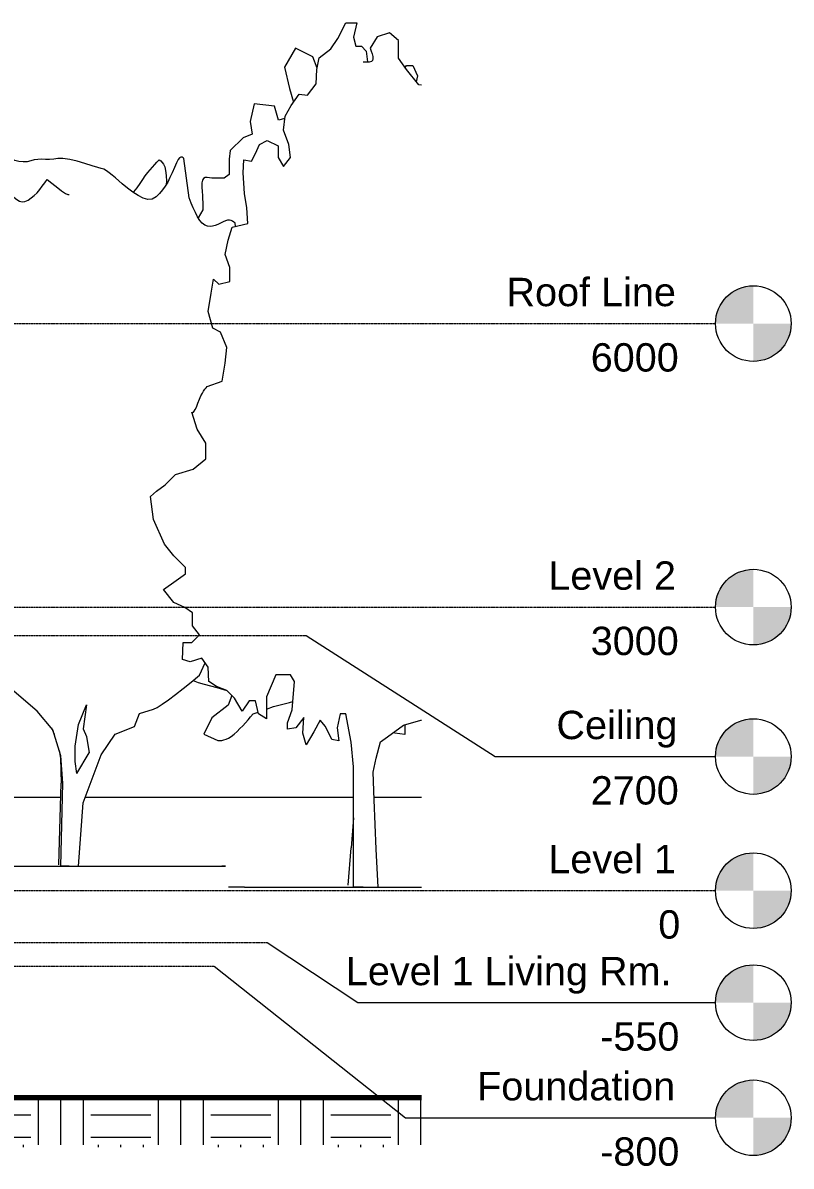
# Model space of a CAD drawing. Header units: millimetres. Extents: x -24070 to 93572, y -3360 to 13033.
# Drawn here: x 19096 to 27228, y -2915 to 9182 of the extents above; entities that cross this region are included whole.
import ezdxf

# ---------------------------------------------------------------- set-up
doc = ezdxf.new("R2010")
doc.units = ezdxf.units.MM
doc.linetypes.add('Dash - Tight', pattern=[4.5, 3, -1.5])
for name, color, linetype, lineweight in [('A-FLOR-LEVL', 51, 'Continuous', 9), ('C-TOPO', 7, 'Continuous', 9), ('L-PLNT', 71, 'Continuous', 9)]:
    doc.layers.add(name, color=color, linetype=linetype, lineweight=lineweight)
doc.styles.add('Arial', font='arial.ttf', dxfattribs={"height": 299.9999999999997})

# ---------------------------------------------------------------- blocks, each defined once
blk = doc.blocks.new('RPC Tree - Deciduous - Honey Locust - 25_-V28-West')
at = {"layer": 'L-PLNT'}
for p, q in [((18745.25745185493, 7865.786770775057), (18719.55996280622, 7825.985130455236)), ((18774.01795062073, 7880.391693260412), (18745.25745185493, 7865.786770775057)), ((18804.38711420906, 7875.616403343419), (18774.01795062073, 7880.391693260412)), ((18834.92058005992, 7857.328566124179), (18804.38711420906, 7875.616403343419)), ((18697.48548083632, 7777.394491722323), (18678.31382693585, 7738.100959923009)), ((18719.55996280622, 7825.985130455236), (18697.48548083632, 7777.394491722323)), ((18864.16185591606, 7831.369685508947), (18834.92058005992, 7857.328566124179)), ((18890.66669529114, 7803.607426597814), (18864.16185591606, 7831.369685508947)), ((18912.98255243229, 7779.858294822911), (18890.66669529114, 7803.607426597814)), ((18937.92741988425, 7760.325766136386), (18912.98255243229, 7779.858294822911)), ((18971.57467767745, 7742.190245201327), (18937.92741988425, 7760.325766136386)), ((19011.34406643731, 7726.899318077306), (18971.57467767745, 7742.190245201327)), ((19465.61678894222, 7745.263894798497), (19422.24919659328, 7738.532910301427)), ((19520.12851886027, 7747.371905662755), (19465.61678894222, 7745.263894798497)), ((19591.55757813513, 7736.780110313634), (19520.12851886027, 7747.371905662755)), ((20755.66469508539, 7754.661576988438), (20740.06323474948, 7735.840632774572)), ((20769.01037995692, 7762.205302574376), (20755.66469508539, 7754.661576988438)), ((20780.66429126699, 7761.265825035312), (20769.01037995692, 7762.205302574376)), ((20791.19031484486, 7754.661576988438), (20780.66429126699, 7761.265825035312)), ((20801.15245259347, 7745.263894798497), (20791.19031484486, 7754.661576988438)), ((20856.41581748218, 7330.075865318515), (20801.15245259347, 7745.263894798497)), ((18633.36157524773, 7641.555690147618), (18620.95504234092, 7605.081172325351)), ((18646.73366687639, 7673.610710289217), (18633.36157524773, 7641.555690147618)), ((18661.55615689526, 7704.648932029942), (18646.73366687639, 7673.610710289217)), ((18678.31382693585, 7738.100959923009), (18661.55615689526, 7704.648932029942)), ((19054.65927329359, 7715.850573875646), (19011.34406643731, 7726.899318077306)), ((19098.93809463796, 7710.414859153966), (19054.65927329359, 7715.850573875646)), ((19141.60828017822, 7712.065921165685), (19098.93809463796, 7710.414859153966)), ((19180.08951250297, 7722.200767662267), (19141.60828017822, 7712.065921165685)), ((19216.69032255402, 7733.147773887853), (19180.08951250297, 7722.200767662267)), ((19255.22433937461, 7737.87248549674), (19216.69032255402, 7733.147773887853)), ((19295.3689652515, 7738.532910301427), (19255.22433937461, 7737.87248549674)), ((19336.80377885251, 7737.389956810216), (19295.3689652515, 7738.532910301427)), ((19379.20415117537, 7736.653373863439), (19336.80377885251, 7737.389956810216)), ((19422.24919659328, 7738.532910301427), (19379.20415117537, 7736.653373863439)), ((19672.00938379196, 7717.730110313634), (19591.55757813513, 7736.780110313634)), ((19753.58883777906, 7694.412928917148), (19672.00938379196, 7717.730110313634)), ((19828.40231472928, 7671.12132735465), (19753.58883777906, 7694.412928917148)), ((19888.55236609934, 7652.045747520665), (19828.40231472928, 7671.12132735465)), ((19926.14714389997, 7641.453952171542), (19888.55236609934, 7652.045747520665)), ((19951.44293103769, 7632.817851402501), (19926.14714389997, 7641.453952171542)), ((19979.63751268522, 7617.527505638341), (19951.44293103769, 7632.817851402501)), ((20417.52116255286, 7597.563026573397), (20442.55207809791, 7628.423933555821)), ((20442.55207809791, 7628.423933555821), (20467.09702268564, 7656.871615745763)), ((20467.09702268564, 7656.871615745763), (20491.27801966739, 7683.516500999669)), ((20491.27801966739, 7683.516500999669), (20515.21602536512, 7708.916113426427)), ((20515.21602536512, 7708.916113426427), (20539.0333255335, 7733.732040550448)), ((20539.0333255335, 7733.732040550448), (20555.28238901131, 7720.956076194982)), ((20555.28238901131, 7720.956076194982), (20570.86354856002, 7705.665149070958)), ((20570.86354856002, 7705.665149070958), (20585.1086378472, 7685.319879295567)), ((20585.1086378472, 7685.319879295567), (20597.35123409058, 7657.405304100255)), ((20597.35123409058, 7657.405304100255), (20606.92187055182, 7619.432040550449)), ((20699.83744436742, 7652.985806419591), (20676.55597046759, 7596.394493248202)), ((20721.64211311991, 7702.896713402013), (20699.83744436742, 7652.985806419591)), ((20740.06323474948, 7735.840632774572), (20721.64211311991, 7702.896713402013)), ((18597.56614227086, 7515.368625023107), (18586.09876132877, 7477.472100975253)), ((18609.03131781345, 7560.732716514806), (18597.56614227086, 7515.368625023107)), ((18620.95504234092, 7605.081172325351), (18609.03131781345, 7560.732716514806)), ((19326.82218864575, 7489.206849815585), (19352.17723789762, 7526.138316490392)), ((19352.17723789762, 7526.138316490392), (19484.05013307286, 7422.353953697421)), ((20010.25008273381, 7596.67412734244), (19979.63751268522, 7617.527505638341)), ((20042.79585955196, 7571.400670006017), (20010.25008273381, 7596.67412734244)), ((20076.79200574189, 7542.775091697909), (20042.79585955196, 7571.400670006017)), ((20111.75582899793, 7511.939764549474), (20076.79200574189, 7542.775091697909)), ((20147.20037130747, 7480.012062217931), (20111.75582899793, 7511.939764549474)), ((20336.80292016999, 7483.719975425939), (20365.5163165059, 7526.138316490392)), ((20365.5163165059, 7526.138316490392), (20391.88330811782, 7563.679629661779)), ((20391.88330811782, 7563.679629661779), (20417.52116255286, 7597.563026573397)), ((20606.92187055182, 7619.432040550449), (20613.15552393304, 7568.810130455234)), ((20613.15552393304, 7568.810130455234), (20615.38122312768, 7503.075189354161)), ((20615.38122312768, 7503.075189354161), (20614.56433435688, 7472.596928795766)), ((20653.4347942891, 7544.858104088048), (20629.50818299959, 7497.766211082677)), ((20676.55597046759, 7596.394493248202), (20653.4347942891, 7544.858104088048)), ((18517.67844733601, 7380.367563011388), (18489.29518795784, 7364.670265342928)), ((18540.42238412688, 7398.503083946446), (18517.67844733601, 7380.367563011388)), ((18558.65685931481, 7420.042466881016), (18540.42238412688, 7398.503083946446)), ((18573.50569805398, 7446.051925804354), (18558.65685931481, 7420.042466881016)), ((18586.09876132877, 7477.472100975253), (18573.50569805398, 7446.051925804354)), ((18735.02287133064, 7357.990440513827), (18758.67809371213, 7394.66785292838)), ((18758.67809371213, 7394.66785292838), (18781.48339172497, 7426.925767662266)), ((18781.48339172497, 7426.925767662266), (18803.86377709275, 7456.948935081698)), ((18803.86377709275, 7456.948935081698), (18810.05465873205, 7468.9121583483)), ((18810.05465873205, 7468.9121583483), (18817.7038031144, 7478.563894798497)), ((18817.7038031144, 7478.563894798497), (18828.26649907849, 7483.593238975741)), ((18828.26649907849, 7483.593238975741), (18843.20100936741, 7481.637544395665)), ((18843.20100936741, 7481.637544395665), (18863.96257908594, 7470.410904075839)), ((18863.96257908594, 7470.410904075839), (18892.00794029108, 7447.57625136588)), ((18892.00794029108, 7447.57625136588), (18928.79543738829, 7410.822099449376)), ((18928.79543738829, 7410.822099449376), (18967.32403008405, 7369.953663780429)), ((19216.90453523575, 7355.501057579257), (19246.50909699617, 7385.396907188632)), ((19246.50909699617, 7385.396907188632), (19274.41385375317, 7418.112352134923)), ((19274.41385375317, 7418.112352134923), (19301.04222094344, 7452.960806419591)), ((19301.04222094344, 7452.960806419591), (19326.82218864575, 7489.206849815585)), ((19484.05013307286, 7422.353953697421), (19504.95309444951, 7405.259648277502)), ((19504.95309444951, 7405.259648277502), (19526.34154024397, 7389.511772300936)), ((19526.34154024397, 7389.511772300936), (19548.70141681327, 7376.354435875155)), ((20204.31772269432, 7433.606173851232), (20147.20037130747, 7480.012062217931)), ((20260.70891727839, 7390.527989341952), (20204.31772269432, 7433.606173851232)), ((20315.64965543542, 7354.104049827792), (20260.70891727839, 7390.527989341952)), ((20265.91444181815, 7387.076894265037), (20270.99788967282, 7392.991792442538)), ((20270.99788967282, 7392.991792442538), (20304.93145608761, 7438.05125136588)), ((20304.93145608761, 7438.05125136588), (20336.80292016999, 7483.719975425939)), ((20575.37282191673, 7414.428856041173), (20543.22865995434, 7377.014860679843)), ((20603.8107519877, 7454.485131981114), (20575.37282191673, 7414.428856041173)), ((20629.50818299959, 7497.766211082677), (20603.8107519877, 7454.485131981114)), ((18312.60194639987, 7369.547293235997), (18288.1419146518, 7367.293713581246)), ((18347.94103579136, 7366.144012596349), (18312.60194639987, 7369.547293235997)), ((18384.40592358921, 7360.124031212072), (18347.94103579136, 7366.144012596349)), ((18420.87278463924, 7355.323161461093), (18384.40592358921, 7360.124031212072)), ((18456.21187403073, 7355.552217247226), (18420.87278463924, 7355.323161461093)), ((18489.29518795784, 7364.670265342928), (18456.21187403073, 7355.552217247226)), ((18654.7097796811, 7199.11351027701), (18683.46446080675, 7262.435807945468)), ((18683.46446080675, 7262.435807945468), (18710.09280032471, 7314.658201744296)), ((18710.09280032471, 7314.658201744296), (18735.02287133064, 7357.990440513827)), ((18967.32403008405, 7369.953663780429), (19000.75163334958, 7336.7812699816)), ((19000.75163334958, 7336.7812699816), (19030.781151489, 7311.864186241366)), ((19030.781151489, 7311.864186241366), (19059.11082669644, 7295.836676170567)), ((19059.11082669644, 7295.836676170567), (19087.4390149517, 7289.258007957677)), ((19087.4390149517, 7289.258007957677), (19117.46853889645, 7292.788606407384)), ((19117.46853889645, 7292.788606407384), (19150.89767284805, 7307.012738182287)), ((19150.89767284805, 7307.012738182287), (19185.17520628757, 7329.135806419591)), ((19185.17520628757, 7329.135806419591), (19216.90453523575, 7355.501057579257)), ((19548.70141681327, 7376.354435875155), (19572.51825367577, 7367.134068443517)), ((19572.51825367577, 7367.134068443517), (19585.23606599062, 7365.177986018868)), ((20368.41581165166, 7327.688220360019), (20315.64965543542, 7354.104049827792)), ((20418.28326041332, 7314.582043602209), (20368.41581165166, 7327.688220360019)), ((20464.52363951814, 7318.112642051913), (20418.28326041332, 7314.582043602209)), ((20506.41485474135, 7341.6071382067), (20464.52363951814, 7318.112642051913)), ((20543.22865995434, 7377.014860679843), (20506.41485474135, 7341.6071382067)), ((20878.16767272039, 7275.973935081701), (20856.41581748218, 7330.075865318515)), ((20900.15898791452, 7223.497487022616), (20878.16767272039, 7275.973935081701)), ((18623.40540711179, 7122.507139732579), (18654.7097796811, 7199.11351027701)), ((20922.635142777, 7174.221425010897), (20900.15898791452, 7223.497487022616)), ((20945.83757051591, 7129.822390892245), (20922.635142777, 7174.221425010897)), ((18564.2788473652, 6989.157139732577), (18592.32416483646, 7047.755307152012)), ((18592.32416483646, 7047.755307152012), (18623.40540711179, 7122.507139732579)), ((20970.00549893984, 7091.849708702306), (20945.83757051591, 7129.822390892245)), ((20995.3803612569, 7061.953859092931), (20970.00549893984, 7091.849708702306)), ((21022.20765325316, 7041.76090560172), (20995.3803612569, 7061.953859092931)), ((21049.83829103458, 7030.965634300448), (21022.20765325316, 7041.76090560172)), ((21077.47101814185, 7027.435035850744), (21049.83829103458, 7030.965634300448)), ((21105.1016559233, 7029.949417259435), (21077.47101814185, 7027.435035850744)), ((21132.7342669569, 7037.315828087069), (21105.1016559233, 7029.949417259435)), ((21160.36699406417, 7048.313993980624), (21132.7342669569, 7037.315828087069)), ((21187.99763184561, 7061.724803306796), (21160.36699406417, 7048.313993980624)), ((21215.63024287923, 7076.355305626132), (21187.99763184561, 7061.724803306796)), ((21241.38246065756, 7087.811001732089), (21215.63024287923, 7076.355305626132)), ((21263.75113131298, 7093.221136619784), (21241.38246065756, 7087.811001732089)), ((21283.30002460108, 7093.601927330235), (21263.75113131298, 7093.221136619784)), ((21300.59325849845, 7089.944592430331), (21283.30002460108, 7093.601927330235)), ((21316.19471883437, 7083.238606407383), (21300.59325849845, 7089.944592430331)), ((21330.66829143809, 7074.526347496249), (21316.19471883437, 7083.238606407383)), ((21344.57797821255, 7064.82403273795), (21330.66829143809, 7074.526347496249)), ((21347.47727967723, 7028.36132750961), (21344.57797821255, 7064.82403273795)), ((18494.71029718365, 6873.841504051425), (18515.83568911186, 6905.819784691073)), ((18515.83568911186, 6905.819784691073), (18538.90391525603, 6943.056465294103)), ((18538.90391525603, 6943.056465294103), (18564.2788473652, 6989.157139732577)), ((18285.61065984748, 6781.257297698895), (18297.29508610135, 6777.829341270663)), ((18297.29508610135, 6777.829341270663), (18330.15707900052, 6768.406079246739)), ((18414.65855924558, 6767.186967613437), (18437.32172212422, 6783.188897850253)), ((18437.32172212422, 6783.188897850253), (18456.82983489461, 6811.103473045566)), ((18456.82983489461, 6811.103473045566), (18475.16247404345, 6843.488705589511)), ((18475.16247404345, 6843.488705589511), (18494.71029718365, 6873.841504051425)), ((18330.15707900052, 6768.406079246739), (18360.83325220507, 6762.005307152012)), ((18360.83325220507, 6762.005307152012), (18389.08193225296, 6760.862353660799)), ((18389.08193225296, 6760.862353660799), (18414.65855924558, 6767.186967613437)), ((17921.80306019677, 5930.207241966464), (17921.21682595608, 5935.061230049815)), ((17936.53875042809, 5825.228766014316), (17921.80306019677, 5930.207241966464)), ((17957.09856991837, 5692.412454368808), (17936.53875042809, 5825.228766014316)), ((17976.26730191692, 5564.066218712067), (17957.09856991837, 5692.412454368808)), ((17988.02226531517, 5470.64517684195), (17976.26730191692, 5564.066218712067)), ((17995.16086029545, 5404.630601646637), (17988.02226531517, 5470.64517684195)), ((18000.48046962375, 5358.606085350253), (17995.16086029545, 5404.630601646637)), ((18006.77832435175, 5325.077899315094), (18000.48046962375, 5358.606085350253)), ((18016.83659365803, 5296.604637291169), (18006.77832435175, 5325.077899315094)), ((18033.45249698374, 5265.692570640778), (18016.83659365803, 5296.604637291169)), ((18053.72192346139, 5228.380313255526), (18033.45249698374, 5265.692570640778)), ((18072.42130918511, 5186.013131859039), (18053.72192346139, 5228.380313255526)), ((18088.81119578049, 5139.200872947907), (18072.42130918511, 5186.013131859039)), ((18102.16804400837, 5088.578962852692), (18088.81119578049, 5139.200872947907)), ((18111.7585356545, 5034.705507042147), (18102.16804400837, 5088.578962852692)), ((18116.85807606098, 4978.215931846833), (18111.7585356545, 5034.705507042147)), ((18116.73579611168, 4919.719793083405), (18116.85807606098, 4978.215931846833)), ((18115.07722635867, 4862.239580681062), (18116.73579611168, 4919.719793083405)), ((18116.20993404356, 4807.401067497468), (18115.07722635867, 4862.239580681062)), ((18120.37837998648, 4753.578480674958), (18116.20993404356, 4807.401067497468)), ((18127.82582367992, 4699.146338035798), (18120.37837998648, 4753.578480674958)), ((18135.33197286104, 4660.358708710673), (18127.82582367992, 4699.146338035798)), ((18258.30166101027, 4367.29566359732), (18236.366142551, 4384.720181419587)), ((18280.41911244134, 4358.354930259919), (18258.30166101027, 4367.29566359732)), ((18302.65735686954, 4355.078386070466), (18280.41911244134, 4358.354930259919)), ((18324.95665380461, 4354.595857383943), (18302.65735686954, 4355.078386070466)), ((18422.12573621136, 4181.596533348298), (18324.95665380461, 4354.595857383943)), ((18435.4001897951, 4141.871051170564), (18422.12573621136, 4181.596533348298)), ((18448.00657031962, 4100.900877525544), (18435.4001897951, 4141.871051170564)), ((18459.27854247035, 4057.543058922029), (18448.00657031962, 4100.900877525544)), ((18468.5465346252, 4010.527614738677), (18459.27854247035, 4057.543058922029)), ((18475.14247953004, 3958.686302330229), (18468.5465346252, 4010.527614738677)), ((18478.39986693491, 3900.7744302294), (18475.14247953004, 3958.686302330229)), ((18477.65087457302, 3835.623465110991), (18478.39986693491, 3900.7744302294)), ((18466.1985380652, 3735.14122634146), (18473.13998068087, 3776.79711394522)), ((18473.13998068087, 3776.79711394522), (18477.65087457302, 3835.623465110991)), ((18429.0670623324, 3593.434759666655), (18433.57952483924, 3631.0519403002)), ((18433.57952483924, 3631.0519403002), (18440.51948630818, 3658.585724785064)), ((18440.51948630818, 3658.585724785064), (18448.91761724696, 3681.496535637116)), ((18448.91761724696, 3681.496535637116), (18457.80040712643, 3705.19450774405)), ((18457.80040712643, 3705.19450774405), (18466.1985380652, 3735.14122634146)), ((18429.31013527883, 3549.543543388579), (18429.0670623324, 3593.434759666655)), ((18435.25793816602, 3506.46506819937), (18429.31013527883, 3549.543543388579)), ((18445.82063413013, 3463.615358116362), (18435.25793816602, 3506.46506819937)), ((18459.90522005038, 3420.333988334868), (18445.82063413013, 3463.615358116362)), ((18476.41729332164, 3376.061690666411), (18459.90522005038, 3420.333988334868)), ((18494.26378077236, 3330.16391082022), (18476.41729332164, 3376.061690666411)), ((18512.35482231603, 3282.031092979643), (18494.26378077236, 3330.16391082022)), ((18524.25358854165, 3230.799336387847), (18512.35482231603, 3282.031092979643)), ((18012.19434323596, 3220.946757116304), (18052.71650894505, 3146.446054985259)), ((18052.71650894505, 3146.446054985259), (18079.7852341494, 3086.908410026765)), ((18520.00404836252, 3122.874819328521), (18525.95334981119, 3177.129065849519)), ((18525.95334981119, 3177.129065849519), (18524.25358854165, 3230.799336387847)), ((18079.7852341494, 3086.908410026765), (18095.41513253146, 3040.070861961577)), ((18095.41513253146, 3040.070861961577), (18103.47041223083, 3000.294510795806)), ((18495.3567606725, 3019.776170494292), (18508.95520650555, 3069.814104606841)), ((18508.95520650555, 3069.814104606841), (18520.00404836252, 3122.874819328521)), ((18103.47041223083, 3000.294510795806), (18107.81957611243, 2961.915167381499)), ((18107.81957611243, 2961.915167381499), (18112.33101096754, 2919.319511558747)), ((18112.33101096754, 2919.319511558747), (18120.87113033526, 2866.843063499663)), ((18465.00464976827, 2902.149047996731), (18470.71096574031, 2936.058024742341)), ((18470.71096574031, 2936.058024742341), (18481.75972012951, 2974.589684440825)), ((18481.75972012951, 2974.589684440825), (18495.3567606725, 3019.776170494292)), ((18120.87113033526, 2866.843063499663), (18129.03401031535, 2816.601944114895)), ((18129.03401031535, 2816.601944114895), (18133.17017903501, 2781.298575737212)), ((18465.00464976827, 2869.68794799063), (18465.00464976827, 2902.149047996731)), ((18469.61796261956, 2838.598275902007), (18465.00464976827, 2869.68794799063)), ((18477.75325289477, 2808.956480552886), (18469.61796261956, 2838.598275902007)), ((18488.31594305324, 2780.709076835843), (18477.75325289477, 2808.956480552886)), ((18133.17017903501, 2781.298575737212), (18138.27196451335, 2756.081510307524)), ((18138.27196451335, 2756.081510307524), (18149.33552520019, 2736.109473564358)), ((18149.33552520019, 2736.109473564358), (18171.35527844046, 2716.53857512686)), ((18171.35527844046, 2716.53857512686), (18197.51484379568, 2700.00000000023)), ((18500.21313485891, 2753.87670302603), (18488.31594305324, 2780.709076835843)), ((18512.35479909542, 2728.458777763577), (18500.21313485891, 2753.87670302603)), ((18524.86041674327, 2707.442909385896), (18512.35479909542, 2728.458777763577)), ((18538.45885677066, 2693.08695426199), (18524.86041674327, 2707.442909385896)), ((18552.96687418917, 2684.275718834136), (18538.45885677066, 2693.08695426199)), ((18568.20410464133, 2679.904328682156), (18552.96687418917, 2684.275718834136)), ((18583.98696487895, 2678.862967827055), (18568.20410464133, 2679.904328682156)), ((18600.13517801229, 2680.038913490505), (18583.98696487895, 2678.862967827055)), ((18616.4653299231, 2682.327436592312), (18600.13517801229, 2680.038913490505)), ((18706.69296390812, 2555.464685966704), (18616.4653299231, 2682.327436592312)), ((18403.59397858185, 2603.440938978638), (18437.89823660822, 2594.184415580962)), ((18437.89823660822, 2594.184415580962), (18482.42049343127, 2582.85095038626)), ((18482.42049343127, 2582.85095038626), (18525.49229382729, 2568.294280769556)), ((18525.49229382729, 2568.294280769556), (18569.85425292901, 2545.462244178984)), ((18569.85425292901, 2545.462244178984), (18618.24292329116, 2509.318084099028)), ((18824.68470647013, 2244.076279976103), (18706.69296390812, 2555.464685966704)), ((18618.24292329116, 2509.318084099028), (18670.90159530033, 2462.480536033843)), ((18670.90159530033, 2462.480536033843), (18725.97622442156, 2411.403711845606)), ((18725.97622442156, 2411.403711845606), (18781.34752406032, 2358.446115167078)), ((20966.94440443811, 2278.658326103418), (21024.54295819164, 2410.881019734717)), ((19005.14305322925, 2105.681965782378), (18824.68470647013, 2244.076279976103)), ((20792.42568678411, 2138.684166481226), (20878.51659013554, 2207.411512138574)), ((20878.51659013554, 2207.411512138574), (20966.94440443811, 2278.658326103418)), ((19248.0664837571, 1898.087951042387), (19005.14305322925, 2105.681965782378)), ((20636.59796201393, 2018.882612755034), (20711.00651600914, 2075.001425697539)), ((20711.00651600914, 2075.001425697539), (20792.42568678411, 2138.684166481226)), ((19686.67140523486, 1759.678521492216), (19769.56675726127, 1967.269920112822)), ((19769.56675726127, 1967.269920112822), (19732.72455752975, 1713.547034980986)), ((20478.78218567091, 1921.138433601591), (20518.14787024916, 1939.42903228018)), ((20518.14787024916, 1939.42903228018), (20571.53275709795, 1972.850248100493)), ((20571.53275709795, 1972.850248100493), (20636.59796201393, 2018.882612755034)), ((19414.64354669959, 1702.028115989897), (19248.0664837571, 1898.087951042387)), ((20276.14804860397, 1736.612778236597), (20331.41338674485, 1875.007092430327)), ((20331.41338674485, 1875.007092430327), (20478.78218567091, 1921.138433601591)), ((19397.77032017711, 1721.887765033784), (19428.97666113307, 1654.395071482062)), ((19497.93114848883, 1425.239560272424), (19414.64354669959, 1702.028115989897)), ((19649.82920550335, 1529.018763496607), (19686.67140523486, 1759.678521492216)), ((19732.72455752975, 1713.547034980986), (19769.56675726127, 1632.815770866602)), ((20073.51594282603, 1655.881514122221), (20276.14804860397, 1736.612778236597)), ((19769.56675726127, 1632.815770866602), (19797.1975981716, 1459.821606399744)), ((19926.14714389997, 1436.755863144133), (20073.51594282603, 1655.881514122221)), ((19480.09315311291, 1484.520328008929), (19493.24884137135, 1402.158556320402)), ((19649.82920550335, 1367.558778717249), (19649.82920550335, 1529.018763496607)), ((19668.25030536911, 1240.696028091643), (19797.1975981716, 1459.821606399744)), ((19493.24884137135, 1402.158556320402), (19502.45939493154, 1136.901564171045)), ((19518.75307576093, 1136.916824867456), (19497.93114848883, 1425.239560272424)), ((19668.25030536911, 1240.696028091643), (19649.82920550335, 1367.558778717249)), ((19732.72436565421, 929.3075494310591), (19926.14714389997, 1436.755863144133)), ((19475.24702217128, 273.6992322209023), (19502.45939493154, 1136.901564171045)), ((19497.93109623993, 260.4155337196708), (19518.75307576093, 1136.916824867456)), ((19686.67121335931, 260.3992509386232), (19732.72436565421, 929.3075494310591)), ((18587.07044776951, 260.4164641706744), (18434.93679744084, 260.4164641706744)), ((18587.07044776951, 260.4164641706744), (18916.97180325563, 260.4164641706744)), ((18916.97180325563, 260.4164641706744), (19270.85274819285, 260.4164641706744)), ((19270.85274819285, 260.4164641706744), (19634.7117921675, 260.4164641706744)), ((19585.35011802853, 260.4155337196708), (19497.93109623993, 260.4155337196708)), ((19585.23793260135, 260.3992509386232), (19686.67121335931, 260.3992509386232)), ((19634.7117921675, 260.4164641706744), (19994.54159790288, 260.4164641706744)), ((19994.54159790288, 260.4164641706744), (20336.3445193064, 260.4164641706744)), ((20336.3445193064, 260.4164641706744), (20646.11219644106, 260.4164641706744)), ((20646.11219644106, 260.4164641706744), (20909.84420518471, 260.4164641706744)), ((20909.84420518471, 260.4164641706744), (21103.53913876825, 260.4164641706744)), ((21103.53913876825, 260.4164641706744), (21213.84537815962, 260.4164641706744)), ((21242.72695071152, 260.4164641706744), (21201.81269923064, 260.4164641706744)), ((21213.84537815962, 260.4164641706744), (21242.72695071152, 260.4164641706744))]:
    blk.add_line(p, q, dxfattribs=at)
blk = doc.blocks.new('RPC Tree - Deciduous - Red Maple - 30_-V29-West')
at = {"layer": 'L-PLNT'}
for p, q in [((22431.69670524888, 9017.899363127262), (22514.07664004557, 9182.161429777654)), ((22514.07664004557, 9182.161429777654), (22629.40869051806, 9182.161429777654)), ((22629.40869051806, 9182.161429777654), (22596.45671331355, 9031.589806547672)), ((22976.19459339595, 9075.531891813785), (22848.07044419187, 9035.425037565738)), ((23072.28634506083, 8995.318764677555), (22976.19459339595, 9075.531891813785)), ((22357.55447092352, 8908.399651518374), (22431.69670524888, 9017.899363127262)), ((22596.45671331355, 9031.589806547672), (22621.17068937626, 8935.755539885075)), ((22848.07044419187, 9035.425037565738), (22773.33309705192, 8915.105637541325)), ((23072.28634506083, 8808.171467009097), (23072.28634506083, 8995.318764677555)), ((21983.24457764347, 8915.105637541325), (21865.79840694444, 8714.571947660954)), ((22164.75185808226, 8821.531698027164), (21983.24457764347, 8915.105637541325)), ((22233.98303075826, 8812.565384855778), (22357.55447092352, 8908.399651518374)), ((22621.17068937626, 8935.755539885075), (22678.83679114681, 8935.755539885075)), ((22678.83679114681, 8935.755539885075), (22728.26489177553, 8881.018764677554)), ((22728.26489177553, 8881.018764677554), (22744.74087946182, 8771.493473234683)), ((22773.33309705192, 8915.105637541325), (22784.50789983049, 8883.812780180482)), ((22784.50789983049, 8883.812780180482), (22794.09516319224, 8853.789612761051)), ((22794.09516319224, 8853.789612761051), (22800.50736222956, 8826.35756625226)), ((21865.79840694444, 8714.571947660954), (21919.18340986688, 8487.31837710431)), ((22212.03073070335, 8703.137143052722), (22164.75185808226, 8821.531698027164)), ((22209.26996580851, 8689.37522982648), (22233.98303075826, 8812.565384855778)), ((22762.65590204406, 8768.064612761049), (22698.58766926461, 8768.064612761049)), ((22744.74087946182, 8771.493473234683), (22765.51922733202, 8768.615907574067)), ((22784.81886841415, 8772.331794157535), (22762.65590204406, 8768.064612761049)), ((22797.45685219448, 8784.346177092106), (22784.81886841415, 8772.331794157535)), ((22802.15717516375, 8802.786330595523), (22797.45685219448, 8784.346177092106)), ((22800.50736222956, 8826.35756625226), (22802.15717516375, 8802.786330595523)), ((23157.69987156415, 8687.851485624818), (23072.28634506083, 8808.171467009097)), ((23141.16024598629, 8711.150458552162), (23156.6421824745, 8730.447141447572)), ((23156.6421824745, 8730.447141447572), (23222.54674549413, 8730.447141447572)), ((23222.54674549413, 8730.447141447572), (23271.97439148235, 8620.922431364565)), ((22201.03075652007, 8538.804187956363), (22209.26996580851, 8689.37522982648)), ((23285.82217809891, 8527.424649992494), (23157.69987156415, 8687.851485624818)), ((23271.97439148235, 8620.922431364565), (23260.75910125063, 8558.80708618747)), ((21919.18340986688, 8487.31837710431), (21961.39698249885, 8341.950667382718)), ((22110.41312855071, 8415.588453093082), (22201.03075652007, 8538.804187956363)), ((23316.17521842565, 8522.672393134058), (23285.82217809891, 8527.424649992494)), ((21937.41560224892, 8306.089322844056), (22019.79555891255, 8429.278896513491)), ((22019.79555891255, 8429.278896513491), (22110.41312855071, 8415.588453093082)), ((21545.49256806149, 8326.891541471987), (21502.78384606686, 8139.718663969545)), ((21759.0304904254, 8300.14549960187), (21545.49256806149, 8326.891541471987)), ((21801.73723916785, 8153.079476347474), (21759.0304904254, 8300.14549960187)), ((21871.5110756645, 8196.589611235171), (21937.41560224892, 8306.089322844056)), ((21502.78384606686, 8139.718663969545), (21524.13826510101, 8006.038451567201)), ((21868.58269821163, 8169.824679708773), (21801.73723916785, 8153.079476347474)), ((21855.03415133381, 8045.992989531068), (21871.5110756645, 8196.589611235171)), ((21524.13826510101, 8006.038451567201), (21428.04645539929, 7965.932178679017)), ((21912.70103574903, 7895.421366301088), (21855.03415133381, 8045.992989531068)), ((21428.04645539929, 7965.932178679017), (21289.24801302879, 7832.22638644269)), ((21558.46519943524, 7799.612679472474), (21599.65518141621, 7895.421366301088)), ((21599.65518141621, 7895.421366301088), (21682.03661773336, 7936.493277922184)), ((21682.03661773336, 7936.493277922184), (21797.3688267412, 7881.730922880677)), ((21797.3688267412, 7881.730922880677), (21797.36881944272, 7758.54076785138)), ((21929.17637106203, 7758.54076785138), (21912.70103574903, 7895.421366301088)), ((21289.24801302879, 7832.22638644269), (21278.56981688563, 7738.652446928529)), ((21517.27522475276, 7717.468856230284), (21558.46519943524, 7799.612679472474)), ((21797.36881944272, 7758.54076785138), (21855.03413673667, 7662.732081022765)), ((21855.03413673667, 7662.732081022765), (21929.17637106203, 7758.54076785138)), ((21278.56981688563, 7738.652446928529), (21278.56981688563, 7578.226192656068)), ((21426.65755304949, 7594.27870120099), (21434.89527538779, 7731.159881010561)), ((21434.89527538779, 7731.159881010561), (21517.27522475276, 7717.468856230284)), ((20996.52208773884, 7518.053702726867), (20989.7670651534, 7488.310169401673)), ((21009.34660188714, 7536.087485685854), (20996.52208773884, 7518.053702726867)), ((21027.02728965405, 7544.774164763002), (21009.34660188714, 7536.087485685854)), ((21048.34920806402, 7546.450806608705), (21027.02728965405, 7544.774164763002)), ((21072.09927132012, 7543.453315153629), (21048.34920806402, 7546.450806608705)), ((21097.06450969903, 7538.119338408022), (21072.09927132012, 7543.453315153629)), ((21225.1868452522, 7538.119338408022), (21097.06450969903, 7538.119338408022)), ((21278.56981688563, 7578.226192656068), (21225.1868452522, 7538.119338408022)), ((21443.13297583027, 7375.254279509096), (21426.65755304949, 7594.27870120099)), ((20989.7670651534, 7488.310169401673), (20990.29450385415, 7444.545980253724)), ((20990.29450385415, 7444.545980253724), (20994.24820478386, 7396.463450041319)), ((20994.24820478386, 7396.463450041319), (20997.07993773791, 7354.73111361554)), ((20997.07993773791, 7354.73111361554), (20998.97867063112, 7318.257177153137)), ((20998.97867063112, 7318.257177153137), (21000.13093383143, 7285.973682585267)), ((21000.13093383143, 7285.973682585267), (21000.72325770684, 7256.864994230775)), ((21467.84751313484, 7224.683237638978), (21443.13297583027, 7375.254279509096)), ((21000.97072674512, 7203.906017485169), (20952.62679357432, 7119.15515433844)), ((21000.72325770684, 7256.864994230775), (21000.9403154468, 7229.839318266419)), ((21000.9403154468, 7229.839318266419), (21000.97072674512, 7203.906017485169)), ((21476.08522087599, 7060.421170988588), (21467.84751313484, 7224.683237638978)), ((21270.13542033419, 6882.468660917784), (21311.32540231514, 7019.349259367494)), ((21311.32540231514, 7019.349259367494), (21476.08522087599, 7060.421170988588)), ((21237.18315339265, 6731.897619047668), (21270.13542033419, 6882.468660917784)), ((21286.61075564698, 6595.016439238098), (21237.18315339265, 6731.897619047668)), ((21286.61074834851, 6444.44539736798), (21286.61075564698, 6595.016439238098)), ((21088.8986701448, 6321.229662504698), (21113.61619595106, 6471.801285734679)), ((21113.61619595106, 6471.801285734679), (21171.27861950979, 6417.063929167296)), ((21171.27861950979, 6417.063929167296), (21286.61074834851, 6444.44539736798)), ((21055.94167994362, 6129.586709013488), (21088.8986701448, 6321.229662504698)), ((21105.37705223277, 5951.634198942687), (21055.94167994362, 6129.586709013488)), ((21187.75385275785, 5910.58786715558), (21105.37705223277, 5951.634198942687)), ((21253.65845221269, 5746.325800505187), (21187.75385275785, 5910.58786715558)), ((21237.18310230276, 5582.063733854797), (21253.65845221269, 5746.325800505187)), ((21204.23083536122, 5390.420780363585), (21237.18310230276, 5582.063733854797)), ((21035.32075834958, 5320.77386874249), (21047.70252162818, 5335.658425322082)), ((21047.70252162818, 5335.658425322082), (21204.23083536122, 5390.420780363585)), ((20965.78421988043, 5200.250992765929), (20981.42189091039, 5234.896552458312)), ((20981.42189091039, 5234.896552458312), (20995.97425449078, 5262.93786410382)), ((20995.97425449078, 5262.93786410382), (21009.67065842605, 5285.721938505673)), ((21009.67065842605, 5285.721938505673), (21022.7096545652, 5304.568462553527)), ((21022.7096545652, 5304.568462553527), (21035.32075834958, 5320.77386874249)), ((20909.51602535489, 5071.85359744122), (20919.94113450907, 5089.608327665832)), ((20919.94113450907, 5089.608327665832), (20932.87324502731, 5117.548482695129)), ((20932.87324502731, 5117.548482695129), (20948.8471348853, 5157.705915251281)), ((20948.8471348853, 5157.705915251281), (20965.78421988043, 5200.250992765929)), ((20940.60800576414, 4883.944427671933), (20882.94873834381, 5061.896647062802)), ((20882.94873834381, 5061.896647062802), (20888.32940598425, 5059.280527678036)), ((20888.32940598425, 5059.280527678036), (20894.21458775028, 5058.721840849423)), ((20894.21458775028, 5058.721840849423), (20901.10862283197, 5062.252439299133)), ((20901.10862283197, 5062.252439299133), (20909.51602535489, 5071.85359744122)), ((21031.23930784316, 4733.3475152879), (20940.60800576414, 4883.944427671933)), ((21031.23930054448, 4569.085739317444), (21031.23930784316, 4733.3475152879)), ((20899.42711313312, 4459.586318388486), (21031.23930054448, 4569.085739317444)), ((20602.8613173731, 4295.324251738093), (20709.95581134134, 4404.823672667053)), ((20709.95581134134, 4404.823672667053), (20899.42711313312, 4459.586318388486)), ((20512.22982576141, 4226.87116259625), (20602.8613173731, 4295.324251738093)), ((20446.33142921991, 4172.134096708799), (20512.22982576141, 4226.87116259625)), ((20479.28822258993, 3925.728497496152), (20446.33142921991, 4172.134096708799)), ((20594.62199142058, 3665.657744017146), (20479.28822258993, 3925.728497496152)), ((20693.4773708648, 3542.442299833796), (20594.62199142058, 3665.657744017146)), ((20817.05026151793, 3419.252144804502), (20693.4773708648, 3542.442299833796)), ((20817.05025421946, 3350.799055662654), (20817.05026151793, 3419.252144804502)), ((20586.3826800652, 3186.537279692195), (20718.19487477526, 3282.371546354795)), ((20718.19487477526, 3282.371546354795), (20817.05025421946, 3350.799055662654)), ((20693.47734167051, 3049.656390562556), (20586.3826800652, 3186.537279692195)), ((20808.81095016277, 2994.894035521052), (20693.47734167051, 3049.656390562556)), ((20891.18792562338, 2940.156969633601), (20808.81095016277, 2994.894035521052)), ((20891.18791832471, 2803.25079134991), (20891.18792562338, 2940.156969633601)), ((20965.32542209176, 2707.442104521298), (20891.18791832471, 2803.25079134991)), ((20882.94862156667, 2625.298281279107), (20965.32542209176, 2707.442104521298)), ((20784.09340975935, 2447.3585611253), (20792.33253158203, 2625.298281279107)), ((20792.33253158203, 2625.298281279107), (20882.94862156667, 2625.298281279107)), ((20866.47020298596, 2419.979854383967), (20784.09340975935, 2447.3585611253)), ((20990.04310823623, 2461.046533766291), (20866.47020298596, 2419.979854383967)), ((21055.94149747925, 2365.225057020686), (20990.04310823623, 2461.046533766291)), ((21064.18077964015, 2214.651108351248), (21055.94149747925, 2365.225057020686)), ((20897.13018194565, 2222.408593355301), (20951.26148637895, 2204.122826567194)), ((20951.26148637895, 2204.122826567194), (21015.16641901224, 2185.453762617609)), ((21015.16641901224, 2185.453762617609), (21082.05943581654, 2167.719525328181)), ((21146.55758016522, 2159.896310987971), (21064.18077964015, 2214.651108351248)), ((21772.65392462297, 2283.09402369549), (21673.79862534806, 2050.386716261408)), ((21929.17610831328, 2283.09402369549), (21772.65392462297, 2283.09402369549)), ((21970.36608299577, 2214.651108351248), (21929.17610831328, 2283.09402369549)), ((21945.65301074757, 1913.500885572932), (21970.36608299577, 2214.651108351248)), ((21082.05943581654, 2167.719525328181), (21150.44748133245, 2150.452556028864)), ((21253.65827704701, 2118.829486265681), (21146.55758016522, 2159.896310987971)), ((21150.44748133245, 2150.452556028864), (21254.6615176812, 2117.829296807547)), ((21336.03971336415, 2036.698598280451), (21253.65827704701, 2118.829486265681)), ((21308.26564629942, 2064.388195512116), (21267.89359399464, 1963.287381544611)), ((21267.89359399464, 1963.287381544611), (21097.06450969903, 1829.599466124079)), ((21418.41965543044, 1899.812767591975), (21336.03971336415, 2036.698598280451)), ((21492.56189705448, 2009.322507658503), (21418.41965543044, 1899.812767591975)), ((21558.46492938804, 2009.322507658503), (21492.56189705448, 2009.322507658503)), ((21591.41718173224, 1872.434060850637), (21558.46492938804, 2009.322507658503)), ((21673.79862534806, 2050.386716261408), (21673.79861804939, 1954.567564955256)), ((21673.79861804939, 1954.567564955256), (21673.79861075091, 1817.681879606745)), ((21673.79861630835, 1921.913869239177), (21748.35229428224, 1949.919447508357)), ((21748.35229428224, 1949.919447508357), (21919.18340986688, 1990.026011076472)), ((21919.18340986688, 1990.026011076472), (21952.79628276584, 2000.547851569952)), ((21097.06450969903, 1829.599466124079), (21011.64892288829, 1655.802371016043)), ((21479.6565179845, 1806.836029997366), (21507.32975479833, 1838.212603178523)), ((21507.32975479833, 1838.212603178523), (21534.81646124417, 1869.70617503216)), ((21534.81646124417, 1869.70617503216), (21587.32564702159, 1889.430890862484)), ((21673.79861075091, 1817.681879606745), (21591.41718173224, 1872.434060850637)), ((21896.22382677482, 1776.615054884455), (21945.65301074757, 1913.500885572932)), ((22069.22288376266, 1831.369852247732), (21986.84293439768, 1721.860257521174)), ((22060.98516142437, 1667.105460157893), (22069.22288376266, 1831.369852247732)), ((22456.40942716631, 1872.434060850637), (22423.45716022498, 1721.860257521174)), ((22514.07629701326, 1872.434060850637), (22456.40942716631, 1872.434060850637)), ((22510.11459236619, 1872.434060850637), (22515.93793553912, 1862.712065210443)), ((22571.74223385144, 1571.286454191706), (22514.07629701326, 1872.434060850637)), ((21363.36255244897, 1684.839697447321), (21393.65058055054, 1714.578143873713)), ((21393.65058055054, 1714.578143873713), (21423.00351926541, 1744.903182402151)), ((21423.00351926541, 1744.903182402151), (21451.60998828741, 1775.693018141291)), ((21451.60998828741, 1775.693018141291), (21479.6565179845, 1806.836029997366)), ((21896.22382677482, 1708.172139540213), (21896.22382677482, 1776.615054884455)), ((21986.84293439768, 1721.860257521174), (21896.22382677482, 1708.172139540213)), ((22242.22041006445, 1803.991290846369), (22176.31737773089, 1680.79357813885)), ((22299.88725804447, 1735.548375502131), (22242.22041006445, 1803.991290846369)), ((22365.79181376541, 1598.66254481365), (22299.88725804447, 1735.548375502131)), ((22423.45716022498, 1721.860257521174), (22439.93404809077, 1584.974426832697)), ((22954.84020338022, 1629.066357603571), (23125.66928767586, 1749.386193647883)), ((23125.66928767586, 1749.386193647883), (23307.17659713305, 1802.860981932185)), ((23140.16493639048, 1753.656830176936), (23140.16492970967, 1653.417342176931)), ((23307.17659713305, 1802.860981932185), (23316.17521842565, 1804.330648656551)), ((21011.64892288829, 1655.802371016043), (21161.12567747561, 1588.957177916071)), ((21161.12567747561, 1588.957177916071), (21181.79444941352, 1589.152805510065)), ((21181.79444941352, 1589.152805510065), (21202.92972138186, 1590.516821089285)), ((21202.92972138186, 1590.516821089285), (21225.00019881057, 1594.220083418386)), ((21225.00019881057, 1594.220083418386), (21248.47029240421, 1601.431125822565)), ((21248.47029240421, 1601.431125822565), (21273.80882366639, 1613.318336287043)), ((21273.80882366639, 1613.318336287043), (21301.48206048021, 1631.052718916433)), ((21301.48206048021, 1631.052718916433), (21331.95476177123, 1655.802371016043)), ((21331.95476177123, 1655.802371016043), (21363.36255244897, 1684.839697447321)), ((22093.93746480112, 1543.907747450369), (22060.98516142437, 1667.105460157893)), ((22176.31737773089, 1680.79357813885), (22093.93746480112, 1543.907747450369)), ((22439.93404809077, 1584.974426832697), (22365.79181376541, 1598.66254481365)), ((22837.39406169962, 1401.794619551199), (22880.10184059577, 1575.589098539846)), ((22880.10184059577, 1575.589098539846), (22954.84020338022, 1629.066357603571)), ((23033.07194456056, 1667.105460157893), (23028.83574413906, 1681.183544608487)), ((23140.16492970967, 1653.417342176931), (23033.07194456056, 1667.105460157893)), ((22596.45634838563, 1311.200294676321), (22571.74223385144, 1571.286454191706)), ((22805.36347781131, 1254.736081305048), (22837.39406169962, 1401.794619551199)), ((22596.45634108716, 1078.495530691641), (22596.45634838563, 1311.200294676321)), ((22816.03986030358, 960.6216209321236), (22805.36347781131, 1254.736081305048)), ((22596.45631919133, 722.5904378800564), (22596.45634108716, 1078.495530691641)), ((22837.39406169962, 439.2328790574289), (22816.03986030358, 960.6216209321236)), ((22596.4563220975, 769.8283985403582), (22570.4724132235, 452.6034655480599)), ((22596.45628999706, 38.1591360503616), (22596.45631919133, 722.5904378800564)), ((22540.07489574978, 59.29690656854887), (22570.4724132235, 452.6034655480599)), ((22858.74763919974, 38.16703197732256), (22837.39406169962, 439.2328790574289)), ((21443.68158078273, 38.1538720994167), (21271.7595826274, 38.1538720994167)), ((21443.68158078273, 38.1538720994167), (21858.43681712194, 38.1538720994167)), ((21858.43681712194, 38.1538720994167), (22303.34167589016, 38.1538720994167)), ((22303.34167589016, 38.1538720994167), (22760.78794191851, 38.1538720994167)), ((22698.61666541126, 38.1591360503616), (22596.45628999706, 38.1591360503616)), ((22698.48001482788, 38.16703197732256), (22858.74763919974, 38.16703197732256)), ((22760.78794191851, 38.1538720994167), (23213.17526279081, 38.1538720994167)), ((23213.17526279081, 38.1538720994167), (23316.17521842566, 38.1538720994167))]:
    blk.add_line(p, q, dxfattribs=at)
blk = doc.blocks.new('Level - M_Level Head - Circle-24867-West')
at = {"layer": 'A-FLOR-LEVL'}
h = blk.add_hatch(color=256, dxfattribs=at)
edge = h.paths.add_edge_path(flags=0)
edge.add_line((26828.35053654068, 1.288203209421295e-12), (26428.35053654068, 1.288203209421295e-12))
edge.add_arc((26828.35053654068, -1.394048223685772e-13), 399.9999999999994, 90.00000000000028, 180.0000000000002, ccw=False)
edge.add_line((26828.35053654068, 399.9999999999997), (26828.35053654068, 1.307398633798584e-12))
h = blk.add_hatch(color=256, dxfattribs=at)
edge = h.paths.add_edge_path(flags=0)
edge.add_line((26828.35053654068, -399.9999999999997), (26828.35053654068, -2.614797267597169e-12))
edge.add_line((26828.35053654068, -2.590844205840879e-12), (27228.35053654068, -2.590844205840879e-12))
edge.add_arc((26828.35053654068, -1.586231146433191e-13), 399.9999999999991, 269.99999999999994, 359.9999999999998, ccw=False)
blk.add_circle((26828.35053654068, 0), 400, dxfattribs=at)

msp = doc.modelspace()

# ---------------------------------------------------------------- hatches: boundary and pattern name
at = {"layer": 'C-TOPO'}
h = msp.add_hatch(dxfattribs=at)
h.set_pattern_fill('FP_1', color=256, style=0, pattern_type=2)
h.set_pattern_definition([(0, (765.778, 1200), (635, 635), [635, -635]), (0, (765.778, 1438.125), (635, 635), [635, -635]), (0, (765.778, 1676.25), (635, 635), [635, -635]), (90, (845.153, 1755.625), (-635, 635), [635, -635]), (90, (1083.278, 1755.625), (-635, 635), [635, -635]), (90, (1321.403, 1755.625), (-635, 635), [635, -635])])
h.paths.add_polyline_path([(18238.06401952472, -2712.496754143059), (23316.17521842565, -2712.496754143059), (23316.17521842565, -2190.000000000005), (10891.16361995932, -2190.000000000005), (8756.544966605807, -1263.942804918219), (8018.28691645919, -920.0000000000031), (6831.6405883685, -693.4759836944979), (5486.973200766269, -453.2870783882386), (3481.593978581598, -84.55281535874819), (3481.593978581598, -1500.000000000001), (3351.593978582073, -1500.000000000001), (3351.593978582073, -2712.496754143059), (17764.2926077542, -2712.496754143059)], flags=0)

# ---------------------------------------------------------------- linework, layer by layer
at = {"layer": 'A-FLOR-LEVL', "linetype": 'Dash - Tight'}
for p, q in [((-24069.50629448722, 6000), (26428.3505365407, 6000)), ((-24069.50629448722, 3000), (26428.3505365407, 3000)), ((-24069.5062944872, 2699.999999999841), (22093.78051698244, 2700.000000000229)), ((-24069.50629448722, 0), (26428.3505365407, 0)), ((-24069.50629448722, -550), (21682.95445927092, -550)), ((-24069.50629448722, -799.9999999999998), (21119.3558077666, -799.9999999999998))]:
    msp.add_line(p, q, dxfattribs=at)
at = {"layer": 'A-FLOR-LEVL'}
for p, q in [((22093.78051698244, 2700.000000000229), (24094.91414015899, 1418.855718768075)), ((24094.91414015899, 1418.855718768075), (26428.35053654068, 1418.855718768091)), ((21682.95445927092, -550), (22642.33307556641, -1185.000000000003)), ((21119.3558077666, -799.9999999999998), (23146.0387896561, -2403.159724574932)), ((22642.33307556641, -1185.000000000003), (26428.3505365407, -1185.000000000003)), ((23146.0387896561, -2403.159724574932), (26428.3505365407, -2403.159724574932))]:
    msp.add_line(p, q, dxfattribs=at)
at = {"layer": 'C-TOPO'}
for p, q in [((19497.67071165232, 984.9999784469605), (18403.59397858185, 984.9999784469605)), ((22596.45633533517, 984.9999784469605), (19753.95250664199, 984.9999784469605)), ((23316.17521842565, 984.9999784469605), (22815.1549236397, 984.9999784469605)), ((19365.65282592776, -2190.000045776372), (18498.75690307618, -2190.000045776372)), ((19365.65282592776, -2190.000045776372), (21393.61043701174, -2190.000045776372)), ((21393.61043701174, -2190.000045776372), (23316.17521842565, -2190.000045776372))]:
    msp.add_line(p, q, dxfattribs=at)
at = {"layer": 'C-TOPO', "lineweight": 70}
for p, q in [((18498.75620105155, -2190), (19365.65237725998, -2190)), ((19365.65237725998, -2190), (21393.61201332397, -2190)), ((21393.61201332397, -2190), (23316.17521842563, -2190))]:
    msp.add_line(p, q, dxfattribs=at)

# ---------------------------------------------------------------- block references
at = {"layer": 'A-FLOR-LEVL'}
for p in [(0, 5999.999999999996), (0, 2999.999999999998), (0, 1418.85571876809), (0, 0), (0, -1185.000000000002), (0, -2403.15972457493)]:
    msp.add_blockref('Level - M_Level Head - Circle-24867-West', p, dxfattribs=at)
at = {"layer": 'L-PLNT'}
for name in ['RPC Tree - Deciduous - Red Maple - 30_-V29-West', 'RPC Tree - Deciduous - Honey Locust - 25_-V28-West']:
    msp.add_blockref(name, (0, 0), dxfattribs=at)

# ---------------------------------------------------------------- texts
at = {"layer": 'A-FLOR-LEVL', "char_height": 299.9999999999997, "attachment_point": 1, "style": 'Arial'}
for s, insert, width in [('Roof Line', (24215.10444402499, 6484.386228997507), 2212.657499999998), ('6000', (25106.87738490188, 5792.554712652987), 1154.429999999999), ('Level 2', (24658.10444402499, 3484.38622899751), 1675.526874999998), ('3000', (25106.87738490188, 2792.55471265299), 1154.429999999999), ('Ceiling', (24744.10444402497, 1903.241947765603), 1571.307499999999), ('2700', (25106.87738490186, 1211.410431421082), 1154.429999999999), ('Level 1', (24658.10444402499, 484.3862289975124), 1675.526874999998), ('0', (25821.87738490188, -207.4452873470087), 288.6074999999997), ('Level 1 Living Rm.', (22515.10444402499, -700.6137710024896), 4272.994374999996), ('-550', (25206.87738490188, -1392.44528734701), 1034.176874999999), ('Foundation', (23904.10444402499, -1918.773495577418), 2589.450624999997), ('-800', (25206.87738490188, -2610.605011921939), 1034.176874999999)]:
    msp.add_mtext(s, dxfattribs=dict(at, insert=insert, width=width))

doc.saveas('drawing.dxf')
